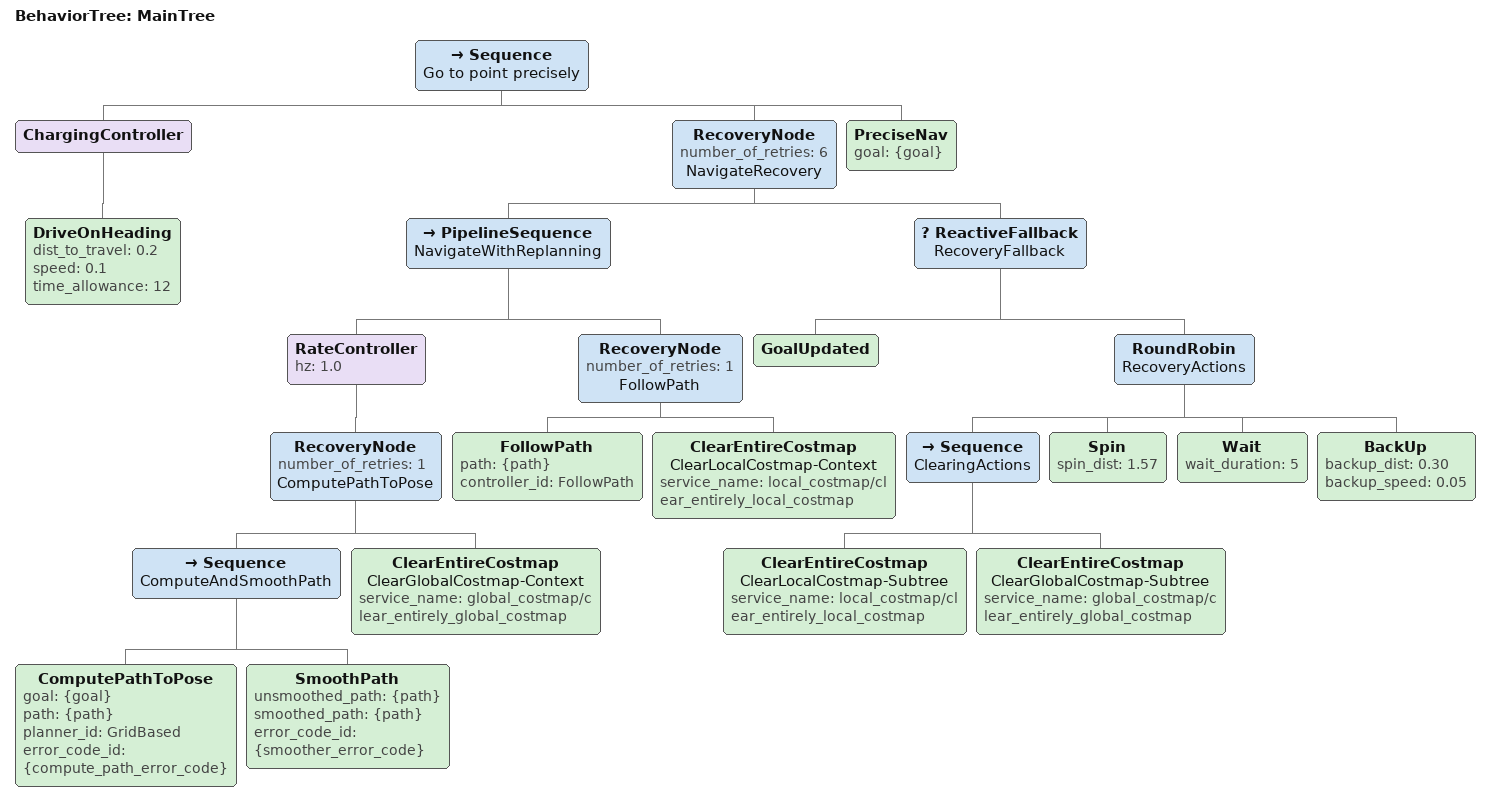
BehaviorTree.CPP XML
<!--
  his Behavior Tree drives in a square for odometry calibration experiments
-->

<root main_tree_to_execute="MainTree">
  <BehaviorTree ID="MainTree">
  <Sequence name="Go to point precisely">

    <ChargingController>
      <DriveOnHeading dist_to_travel="0.2" speed="0.1" time_allowance="12"/>
    </ChargingController>

    <RecoveryNode number_of_retries="6" name="NavigateRecovery">
      <PipelineSequence name="NavigateWithReplanning">
        <RateController hz="1.0">
          <RecoveryNode number_of_retries="1" name="ComputePathToPose">
            <Sequence name="ComputeAndSmoothPath">
              <ComputePathToPose goal="{goal}" path="{path}" planner_id="GridBased" error_code_id="{compute_path_error_code}"/>
              <SmoothPath unsmoothed_path="{path}" smoothed_path="{path}" error_code_id="{smoother_error_code}"/>
            </Sequence>
            <ClearEntireCostmap name="ClearGlobalCostmap-Context" service_name="global_costmap/clear_entirely_global_costmap"/>
          </RecoveryNode>
        </RateController>
        <RecoveryNode number_of_retries="1" name="FollowPath">
          <FollowPath path="{path}" controller_id="FollowPath"/>
          <ClearEntireCostmap name="ClearLocalCostmap-Context" service_name="local_costmap/clear_entirely_local_costmap"/>
        </RecoveryNode>
      </PipelineSequence>
      <ReactiveFallback name="RecoveryFallback">
        <GoalUpdated/>
        <RoundRobin name="RecoveryActions">
          <Sequence name="ClearingActions">
            <ClearEntireCostmap name="ClearLocalCostmap-Subtree" service_name="local_costmap/clear_entirely_local_costmap"/>
            <ClearEntireCostmap name="ClearGlobalCostmap-Subtree" service_name="global_costmap/clear_entirely_global_costmap"/>
          </Sequence>
          <Spin spin_dist="1.57"/>
          <Wait wait_duration="5"/>
          <BackUp backup_dist="0.30" backup_speed="0.05"/>
        </RoundRobin>
      </ReactiveFallback>
    </RecoveryNode>
    <PreciseNav  goal="{goal}" />
    </Sequence>
  </BehaviorTree>
</root>
